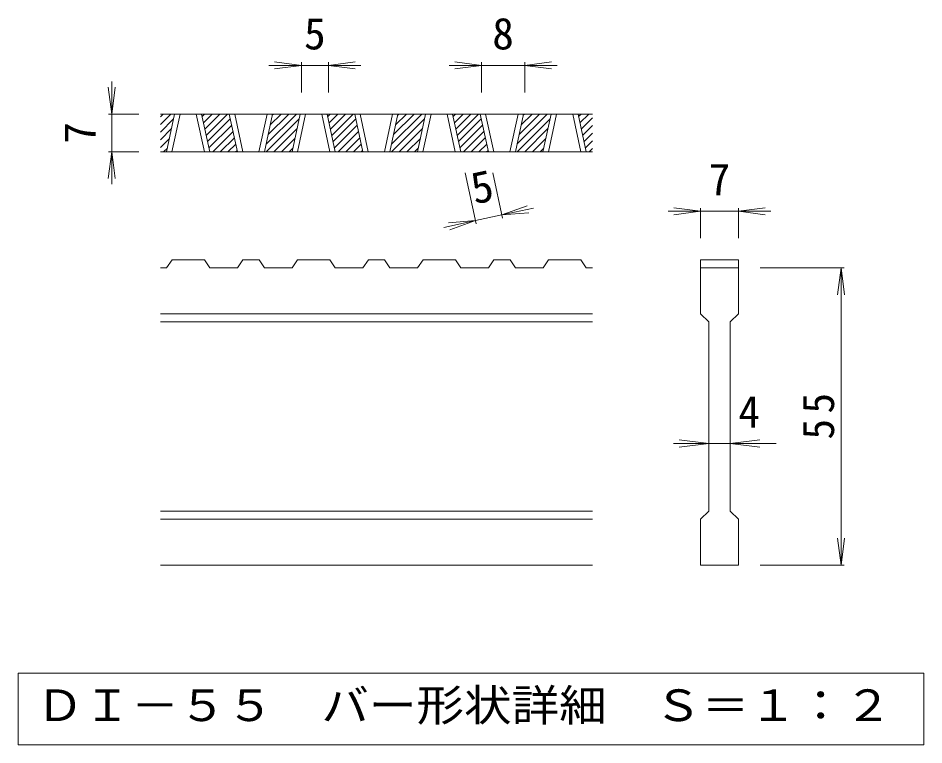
# Model space of a CAD drawing. Units: millimetres on the paper, enlarged 10 times, with parts at other scales. Extents: x -2276 to 2391, y -1941 to 1620.
# Drawn here: x -2276 to -1438, y -1366 to -693 of the extents above; entities that cross this region are included whole.
import ezdxf
from ezdxf.enums import TextEntityAlignment as Align

# ---------------------------------------------------------------- set-up
doc = ezdxf.new("R2010")
doc.units = ezdxf.units.MM
doc.header["$LTSCALE"] = 10
doc.layers.add('D-0', color=3, linetype='Continuous', lineweight=9)
doc.layers.add('D-4', color=7, linetype='Continuous', lineweight=9)
doc.styles.add('ＭＳ ゴシック', font='')
doc.styles.get('ＭＳ ゴシック').set_extended_font_data('MS Gothic')

msp = doc.modelspace()

# ---------------------------------------------------------------- linework, layer by layer
at = {"layer": 'D-0'}
for p, q in [((-1744.21, -781.57), (-2144.21, -781.57)), ((-2144.21, -784.21), (-2141.57, -781.57)), ((-2144.21, -791.28), (-2134.5, -781.57)), ((-2144.21, -798.35), (-2131.95, -786.09)), ((-2138.47, -816.57), (-2130.98, -781.57)), ((-2133.47, -816.57), (-2125.98, -781.57)), ((-2110.98, -781.57), (-2103.49, -816.57)), ((-2105.98, -781.57), (-2098.49, -816.57)), ((-2105.5, -783.84), (-2103.22, -781.57)), ((-2104.25, -789.67), (-2096.15, -781.57)), ((-2103, -795.49), (-2089.07, -781.57)), ((-2101.76, -801.32), (-2082, -781.57)), ((-2100.51, -807.14), (-2079.45, -786.08)), ((-2072.93, -816.57), (-2080.42, -781.57)), ((-2067.93, -816.57), (-2075.42, -781.57)), ((-2045.44, -781.57), (-2052.93, -816.57)), ((-2040.42, -781.57), (-2047.91, -816.57)), ((-2046.42, -809.62), (-2018.36, -781.57)), ((-2046.29, -816.57), (-2015.82, -786.09)), ((-2044.5, -800.63), (-2025.44, -781.57)), ((-2042.57, -791.63), (-2032.51, -781.57)), ((-2040.65, -782.63), (-2039.58, -781.57)), ((-2022.34, -816.57), (-2014.85, -781.57)), ((-2017.34, -816.57), (-2009.85, -781.57)), ((-1994.85, -781.57), (-1987.36, -816.57)), ((-1989.85, -781.57), (-1982.36, -816.57)), ((-1989.36, -783.84), (-1987.08, -781.57)), ((-1988.12, -789.67), (-1980.01, -781.57)), ((-1986.87, -795.49), (-1972.94, -781.57)), ((-1985.62, -801.32), (-1965.87, -781.57)), ((-1984.38, -807.14), (-1963.32, -786.08)), ((-1956.79, -816.57), (-1964.28, -781.57)), ((-1951.79, -816.57), (-1959.28, -781.57)), ((-1929.3, -781.57), (-1936.79, -816.57)), ((-1924.28, -781.57), (-1931.77, -816.57)), ((-1930.29, -809.62), (-1902.23, -781.57)), ((-1930.16, -816.57), (-1899.69, -786.09)), ((-1928.36, -800.63), (-1909.3, -781.57)), ((-1926.44, -791.63), (-1916.37, -781.57)), ((-1924.51, -782.63), (-1923.45, -781.57)), ((-1906.21, -816.57), (-1898.72, -781.57)), ((-1901.21, -816.57), (-1893.72, -781.57)), ((-1878.72, -781.57), (-1871.23, -816.57)), ((-1873.72, -781.57), (-1866.23, -816.57)), ((-1873.23, -783.84), (-1870.95, -781.57)), ((-1871.98, -789.67), (-1863.88, -781.57)), ((-1870.74, -795.49), (-1856.81, -781.57)), ((-1869.49, -801.32), (-1849.74, -781.57)), ((-1868.25, -807.14), (-1847.19, -786.08)), ((-1840.66, -816.57), (-1848.15, -781.57)), ((-1835.66, -816.57), (-1843.15, -781.57)), ((-1813.17, -781.57), (-1820.66, -816.57)), ((-1808.15, -781.57), (-1815.64, -816.57)), ((-1814.16, -809.62), (-1786.1, -781.57)), ((-1814.03, -816.57), (-1783.56, -786.09)), ((-1812.23, -800.63), (-1793.17, -781.57)), ((-1810.31, -791.63), (-1800.24, -781.57)), ((-1808.38, -782.63), (-1807.31, -781.57)), ((-1790.08, -816.57), (-1782.59, -781.57)), ((-1785.08, -816.57), (-1777.59, -781.57)), ((-1762.59, -781.57), (-1755.1, -816.57)), ((-1757.59, -781.57), (-1750.1, -816.57)), ((-1757.1, -783.84), (-1754.82, -781.57)), ((-1755.85, -789.67), (-1747.75, -781.57)), ((-1754.61, -795.49), (-1744.21, -785.1)), ((-2144.21, -805.42), (-2133.88, -795.09)), ((-2099.26, -812.97), (-2078.2, -791.91)), ((-2039.22, -816.57), (-2017.74, -795.09)), ((-1983.13, -812.97), (-1962.07, -791.91)), ((-1923.09, -816.57), (-1901.61, -795.09)), ((-1867, -812.97), (-1845.94, -791.91)), ((-1806.96, -816.57), (-1785.48, -795.09)), ((-1753.36, -801.32), (-1744.21, -792.17)), ((-2144.21, -812.49), (-2135.8, -804.08)), ((-2095.79, -816.57), (-2076.96, -797.73)), ((-2088.72, -816.57), (-2075.71, -803.56)), ((-2032.15, -816.57), (-2019.67, -804.08)), ((-1979.66, -816.57), (-1960.83, -797.73)), ((-1972.59, -816.57), (-1959.58, -803.56)), ((-1916.02, -816.57), (-1903.54, -804.08)), ((-1863.53, -816.57), (-1844.69, -797.73)), ((-1856.46, -816.57), (-1843.45, -803.56)), ((-1799.89, -816.57), (-1787.41, -804.08)), ((-1752.11, -807.14), (-1744.21, -799.24)), ((-2141.21, -816.57), (-2137.73, -813.08)), ((-2081.65, -816.57), (-2074.46, -809.38)), ((-2025.08, -816.57), (-2021.6, -813.08)), ((-1965.52, -816.57), (-1958.33, -809.38)), ((-1908.95, -816.57), (-1905.46, -813.08)), ((-1849.38, -816.57), (-1842.2, -809.38)), ((-1792.82, -816.57), (-1789.33, -813.08)), ((-1750.87, -812.97), (-1744.21, -806.31)), ((-1744.21, -816.57), (-2144.21, -816.57)), ((-2074.58, -816.57), (-2073.22, -815.21)), ((-1958.45, -816.57), (-1957.09, -815.21)), ((-1842.31, -816.57), (-1840.95, -815.21)), ((-1747.39, -816.57), (-1744.21, -813.38)), ((-2138.39, -924.07), (-2133.39, -916.57)), ((-2103.41, -916.57), (-2133.39, -916.57)), ((-2103.41, -916.57), (-2098.41, -924.07)), ((-2072.84, -924.07), (-2067.84, -916.57)), ((-2052.84, -916.57), (-2067.84, -916.57)), ((-2052.84, -916.57), (-2047.82, -924.07)), ((-2022.25, -924.07), (-2017.25, -916.57)), ((-1987.27, -916.57), (-2017.25, -916.57)), ((-1987.27, -916.57), (-1982.27, -924.07)), ((-1956.71, -924.07), (-1951.71, -916.57)), ((-1936.71, -916.57), (-1951.71, -916.57)), ((-1936.71, -916.57), (-1931.69, -924.07)), ((-1906.12, -924.07), (-1901.12, -916.57)), ((-1871.14, -916.57), (-1901.12, -916.57)), ((-1871.14, -916.57), (-1866.14, -924.07)), ((-1840.58, -924.07), (-1835.58, -916.57)), ((-1820.58, -916.57), (-1835.58, -916.57)), ((-1820.58, -916.57), (-1815.56, -924.07)), ((-1789.99, -924.07), (-1784.99, -916.57)), ((-1755.01, -916.57), (-1784.99, -916.57)), ((-1755.01, -916.57), (-1750.01, -924.07)), ((-1644.21, -916.57), (-1644.21, -924.07)), ((-2138.39, -924.07), (-2144.21, -924.07)), ((-2072.84, -924.07), (-2098.41, -924.07)), ((-2022.25, -924.07), (-2047.82, -924.07)), ((-1956.71, -924.07), (-1982.27, -924.07)), ((-1906.12, -924.07), (-1931.69, -924.07)), ((-1840.58, -924.07), (-1866.14, -924.07)), ((-1789.99, -924.07), (-1815.56, -924.07)), ((-1744.21, -924.07), (-1750.01, -924.07)), ((-1644.21, -924.07), (-1609.21, -924.07)), ((-1644.21, -966.57), (-1644.21, -924.07)), ((-1609.21, -924.07), (-1609.21, -966.57)), ((-1744.21, -966.57), (-2144.21, -966.57)), ((-1644.21, -966.57), (-1636.71, -974.07)), ((-1616.71, -974.07), (-1609.21, -966.57)), ((-1744.21, -974.07), (-2144.21, -974.07)), ((-1636.71, -1149.07), (-1636.71, -974.07)), ((-1616.71, -974.07), (-1616.71, -1149.07)), ((-1744.21, -1149.07), (-2144.21, -1149.07)), ((-1744.21, -1156.57), (-2144.21, -1156.57)), ((-1644.21, -1156.57), (-1636.71, -1149.07)), ((-1644.21, -1199.07), (-1644.21, -1156.57)), ((-1616.71, -1149.07), (-1609.21, -1156.57)), ((-1609.21, -1156.57), (-1609.21, -1199.07)), ((-1744.21, -1199.07), (-2144.21, -1199.07)), ((-1609.21, -1199.07), (-1644.21, -1199.07))]:
    msp.add_line(p, q, dxfattribs=at)
msp.add_lwpolyline([(-1644.21, -916.57), (-1609.21, -916.57), (-1609.21, -924.07)], dxfattribs=at)
at = {"layer": 'D-0', "color": 7}
msp.add_lwpolyline([(-2275.86, -1299.07), (-2275.86, -1365.52), (-1437.55, -1365.52), (-1437.55, -1299.07)], close=True, dxfattribs=at)
at = {"layer": 'D-4'}
for p, q in [((-2013.71, -736.57), (-2043.71, -736.57)), ((-2013.71, -736.57), (-2038.5, -733.3)), ((-2013.71, -736.57), (-2038.5, -739.83)), ((-2013.71, -733.57), (-2013.71, -761.57)), ((-1988.71, -736.57), (-2013.71, -736.57)), ((-1988.71, -736.57), (-1963.92, -733.3)), ((-1988.71, -733.57), (-1988.71, -761.57)), ((-1988.71, -736.57), (-1963.92, -739.83)), ((-1988.71, -736.57), (-1958.71, -736.57)), ((-1847.01, -736.57), (-1877.01, -736.57)), ((-1847.01, -736.57), (-1871.8, -733.3)), ((-1847.01, -736.57), (-1871.8, -739.83)), ((-1847.01, -733.57), (-1847.01, -761.57)), ((-1807.01, -736.57), (-1847.01, -736.57)), ((-1807.01, -736.57), (-1782.22, -733.3)), ((-1807.01, -733.57), (-1807.01, -761.57)), ((-1807.01, -736.57), (-1782.22, -739.83)), ((-1807.01, -736.57), (-1777.01, -736.57)), ((-2189.21, -781.57), (-2189.21, -751.57)), ((-2189.21, -781.57), (-2192.47, -756.78)), ((-2189.21, -781.57), (-2185.94, -756.78)), ((-2192.21, -781.57), (-2164.21, -781.57)), ((-2189.21, -781.57), (-2189.21, -816.57)), ((-2189.21, -816.57), (-2192.47, -841.35)), ((-2192.21, -816.57), (-2164.21, -816.57)), ((-2189.21, -816.57), (-2185.94, -841.35)), ((-2189.21, -816.57), (-2189.21, -846.57)), ((-1851.97, -883.2), (-1862.09, -835.92)), ((-1827.52, -877.97), (-1836.52, -835.92)), ((-1828.15, -875.04), (-1804.6, -866.66)), ((-1828.15, -875.04), (-1798.81, -868.76)), ((-1644.21, -871.57), (-1674.21, -871.57)), ((-1644.21, -871.57), (-1668.99, -868.3)), ((-1644.21, -871.57), (-1668.99, -874.83)), ((-1644.21, -868.57), (-1644.21, -896.57)), ((-1609.21, -871.57), (-1644.21, -871.57)), ((-1609.21, -871.57), (-1584.42, -868.3)), ((-1609.21, -868.57), (-1609.21, -896.57)), ((-1609.21, -871.57), (-1584.42, -874.83)), ((-1609.21, -871.57), (-1579.21, -871.57)), ((-1828.15, -875.04), (-1852.6, -880.27)), ((-1828.15, -875.04), (-1803.23, -873.04)), ((-1852.6, -880.27), (-1881.93, -886.54)), ((-1852.6, -880.27), (-1877.52, -882.26)), ((-1852.6, -880.27), (-1876.15, -888.64)), ((-1511.21, -924.07), (-1589.21, -924.07)), ((-1514.21, -924.07), (-1517.47, -948.85)), ((-1514.21, -924.07), (-1510.95, -948.85)), ((-1514.21, -1199.07), (-1514.21, -924.07)), ((-1636.71, -1086.57), (-1669.21, -1086.57)), ((-1636.71, -1086.57), (-1663.99, -1083.3)), ((-1636.71, -1086.57), (-1663.99, -1089.83)), ((-1616.71, -1086.57), (-1636.71, -1086.57)), ((-1616.71, -1086.57), (-1589.42, -1083.3)), ((-1616.71, -1086.57), (-1589.42, -1089.83)), ((-1616.71, -1086.57), (-1574.21, -1086.57)), ((-1514.21, -1199.07), (-1517.47, -1174.28)), ((-1514.21, -1199.07), (-1510.95, -1174.28)), ((-1511.21, -1199.07), (-1589.21, -1199.07))]:
    msp.add_line(p, q, dxfattribs=at)

# ---------------------------------------------------------------- texts
at = {"layer": 'D-0', "color": 2, "style": 'ＭＳ ゴシック', "width": 1.1}
msp.add_text('ＤＩ－５５\u3000バー形状詳細\u3000Ｓ＝１：２', height=29.33, dxfattribs=at).set_placement((-2259.21, -1352.29), align=Align.BOTTOM_LEFT)
at = {"layer": 'D-4', "color": 2, "style": 'ＭＳ ゴシック'}
for s, p in [('5', (-2011.21, -730.57)), ('8', (-1837.01, -730.57)), ('7', (-1636.71, -865.57)), ('4', (-1609.21, -1080.57))]:
    msp.add_text(s, height=29.33, dxfattribs=at).set_placement(p, align=Align.BOTTOM_LEFT)
for s, rotation, p in [('7', 90, (-2195.21, -809.07)), ('5', 12.079, (-1851.41, -873.88))]:
    msp.add_text(s, height=29.33, rotation=rotation, dxfattribs=at).set_placement(p, align=Align.BOTTOM_LEFT)
at = {"layer": 'D-4', "color": 2, "insert": (-1520.21, -1082.82), "char_height": 29.33, "attachment_point": 7, "rotation": 90, "style": 'ＭＳ ゴシック'}
msp.add_mtext('\\T1.27;\\W0.95;55', dxfattribs=at)

doc.saveas('drawing.dxf')
